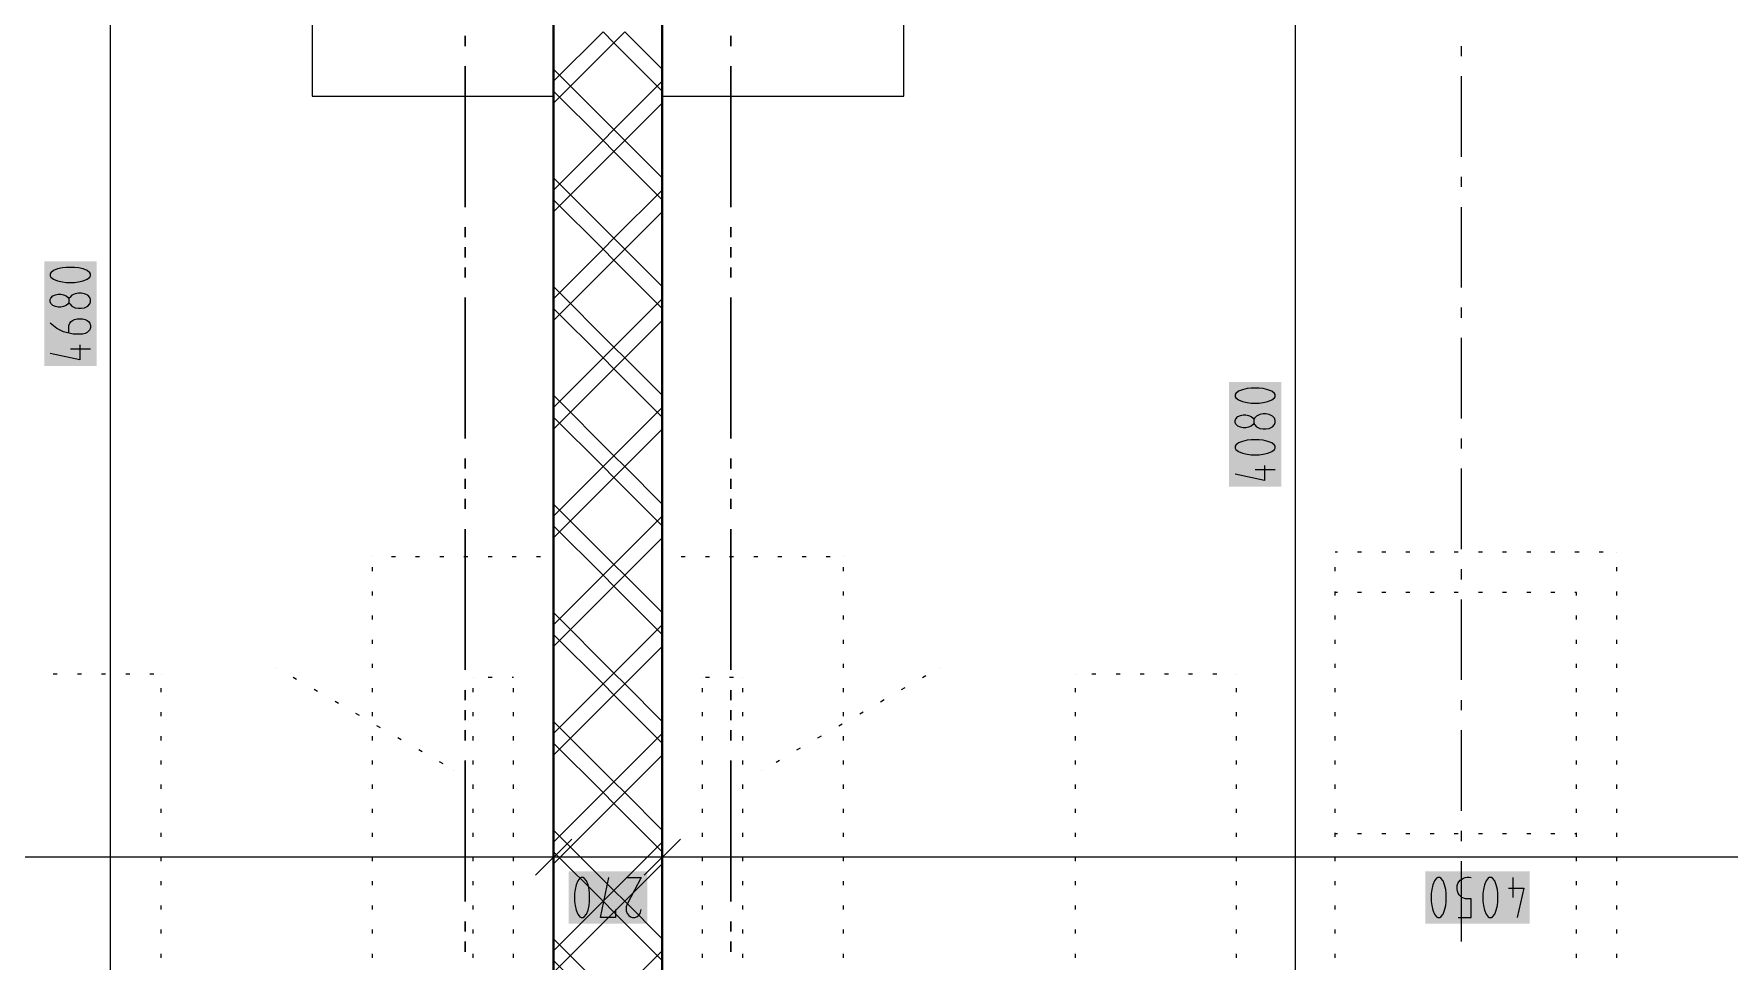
# Model space of a CAD drawing. Header units: millimetres. Extents: x 0 to 594, y 0 to 420.
# Drawn here: x 446.1 to 488.67, y 165.91 to 189.2 of the extents above; entities that cross this region are included whole.
import ezdxf

# ---------------------------------------------------------------- set-up
doc = ezdxf.new("R2010")
doc.units = ezdxf.units.MM
doc.header["$LTSCALE"] = 8
for name, color, linetype in [('PDF_Koty delkove', 7, 'Continuous'), ('PDF_Kuchyne', 7, 'Continuous'), ('PDF_Nabytek', 7, 'Continuous'), ('PDF_Osy hlavni', 7, 'Continuous'), ('PDF_Pozarni useky', 7, 'Continuous'), ('PDF_Steny akusticke', 7, 'Continuous')]:
    doc.layers.add(name, color=color, linetype=linetype)

msp = doc.modelspace()

# ---------------------------------------------------------------- linework, layer by layer
at = {"layer": 'PDF_Koty delkove', "lineweight": 18}
for points in [[(477.781, 138.502), (477.781, 146.352), (477.781, 154.678), (477.781, 158.025), (477.781, 158.52), (477.781, 168.917), (477.781, 199.767), (477.781, 205.833), (477.781, 207.299), (477.781, 214.376), (477.781, 232.826), (477.781, 239.448), (477.781, 240.964), (477.781, 243.694), (477.781, 251.276), (477.781, 258.858)], [(448.028, 158.52), (448.028, 205.833), (448.028, 207.299), (448.028, 214.376), (448.028, 239.448), (448.028, 240.964), (448.028, 243.694)], [(447.117, 183.338), (446.915, 183.338), (446.815, 183.324), (446.696, 183.297), (446.595, 183.257), (446.527, 183.203), (446.511, 183.176), (446.511, 183.122), (446.527, 183.095), (446.595, 183.041), (446.696, 183.001), (446.815, 182.973), (446.915, 182.959), (447.117, 182.959)], [(447.117, 182.959), (447.218, 182.973), (447.336, 183.001), (447.437, 183.041), (447.505, 183.095), (447.522, 183.122), (447.522, 183.176), (447.505, 183.203), (447.437, 183.257), (447.336, 183.297), (447.218, 183.324), (447.117, 183.338)], [(446.982, 182.447), (446.965, 182.42), (446.915, 182.379), (446.848, 182.353), (446.78, 182.339), (446.712, 182.339), (446.646, 182.353), (446.578, 182.379), (446.527, 182.434), (446.511, 182.474), (446.511, 182.528), (446.527, 182.568), (446.578, 182.622), (446.646, 182.649), (446.712, 182.663), (446.78, 182.663), (446.848, 182.649), (446.915, 182.622), (446.965, 182.582), (446.982, 182.555)], [(447.134, 182.676), (447.05, 182.636), (447, 182.582), (446.982, 182.555), (446.982, 182.447), (447, 182.42), (447.05, 182.366), (447.134, 182.325), (447.218, 182.311), (447.286, 182.311), (447.37, 182.325), (447.454, 182.366), (447.505, 182.42), (447.522, 182.474), (447.522, 182.528), (447.505, 182.582), (447.454, 182.636), (447.37, 182.676), (447.286, 182.69)], [(447.286, 182.69), (447.218, 182.69), (447.134, 182.676)], [(446.982, 181.691), (446.982, 181.879), (447, 181.934), (447.033, 181.974), (447.067, 182.001), (447.117, 182.028), (447.185, 182.042), (447.319, 182.042), (447.387, 182.028), (447.437, 182.001), (447.471, 181.974), (447.505, 181.934), (447.522, 181.879), (447.522, 181.826), (447.505, 181.772), (447.471, 181.731), (447.437, 181.705), (447.387, 181.677), (447.319, 181.663), (447.083, 181.663), (446.848, 181.717), (446.679, 181.798), (446.511, 181.934)], [(447.252, 181.393), (447.252, 181.015), (446.511, 181.178)], [(447.522, 181.286), (447.017, 181.286)], [(476.331, 179.346), (476.281, 179.401), (476.265, 179.441), (476.265, 179.495), (476.281, 179.535), (476.331, 179.589), (476.399, 179.616), (476.466, 179.63), (476.534, 179.63), (476.601, 179.616), (476.668, 179.589), (476.719, 179.549), (476.736, 179.522)], [(476.736, 179.414), (476.719, 179.387), (476.668, 179.346), (476.601, 179.32), (476.534, 179.306), (476.466, 179.306), (476.399, 179.32), (476.331, 179.346)], [(476.668, 179.009), (476.568, 178.995), (476.45, 178.968), (476.349, 178.928), (476.281, 178.874), (476.265, 178.847), (476.265, 178.793), (476.281, 178.766), (476.349, 178.712), (476.45, 178.672), (476.568, 178.644), (476.668, 178.63), (476.87, 178.63), (476.971, 178.644), (477.09, 178.672), (477.191, 178.712), (477.258, 178.766), (477.276, 178.793), (477.276, 178.847), (477.258, 178.874), (477.191, 178.928), (477.09, 178.968), (476.971, 178.995), (476.87, 179.009)], [(476.87, 179.009), (476.668, 179.009)], [(477.006, 178.361), (477.006, 177.982), (476.265, 178.145)], [(477.276, 178.253), (476.77, 178.253)], [(459.152, 169.281), (459.152, 168.523), (459.152, 167.765)], [(461.881, 169.281), (461.881, 168.523), (461.881, 167.765)], [(459.607, 168.978), (458.697, 168.068)], [(462.336, 168.978), (461.426, 168.068)], [(550.543, 168.523), (546.802, 168.523), (544.808, 168.523), (514.336, 168.523), (505.555, 168.523), (502.825, 168.523), (502.405, 168.523), (500.534, 168.523), (486.405, 168.523), (474.548, 168.523), (470.607, 168.523), (461.881, 168.523), (459.152, 168.523), (457.389, 168.523), (445.116, 168.523), (423.1, 168.523), (419.32, 168.523), (417.196, 168.523)], [(460.705, 167.208), (460.705, 167.006), (460.327, 167.006), (460.543, 168.017)], [(460.975, 168.017), (461.354, 168.017), (461.002, 167.343), (460.975, 167.275), (460.975, 167.174), (461.002, 167.107), (461.042, 167.057), (461.083, 167.022), (461.137, 167.006), (461.191, 167.006), (461.245, 167.022), (461.285, 167.057), (461.326, 167.107), (461.354, 167.208)], [(483.136, 167.747), (483.514, 167.747), (483.352, 167.006)], [(483.244, 168.017), (483.244, 167.512)]]:
    msp.add_lwpolyline(points, dxfattribs=at)
for points in [[(476.87, 180.305), (476.668, 180.305), (476.568, 180.291), (476.45, 180.264), (476.349, 180.224), (476.281, 180.17), (476.265, 180.143), (476.265, 180.089), (476.281, 180.062), (476.349, 180.008), (476.45, 179.968), (476.568, 179.94), (476.668, 179.926), (476.87, 179.926), (476.971, 179.94), (477.09, 179.968), (477.191, 180.008), (477.258, 180.062), (477.276, 180.089), (477.276, 180.143), (477.258, 180.17), (477.191, 180.224), (477.09, 180.264), (476.971, 180.291)], [(477.039, 179.657), (476.971, 179.657), (476.887, 179.643), (476.803, 179.603), (476.753, 179.549), (476.736, 179.522), (476.736, 179.414), (476.753, 179.387), (476.803, 179.333), (476.887, 179.292), (476.971, 179.278), (477.039, 179.278), (477.123, 179.292), (477.208, 179.333), (477.258, 179.387), (477.276, 179.441), (477.276, 179.495), (477.258, 179.549), (477.208, 179.603), (477.123, 179.643)], [(459.679, 167.612), (459.679, 167.41), (459.693, 167.31), (459.72, 167.191), (459.76, 167.09), (459.814, 167.022), (459.841, 167.006), (459.895, 167.006), (459.922, 167.022), (459.976, 167.09), (460.016, 167.191), (460.044, 167.31), (460.057, 167.41), (460.057, 167.612), (460.044, 167.713), (460.016, 167.831), (459.976, 167.932), (459.922, 168), (459.895, 168.017), (459.841, 168.017), (459.814, 168), (459.76, 167.932), (459.72, 167.831), (459.693, 167.713)], [(481.192, 167.612), (481.192, 167.41), (481.206, 167.31), (481.232, 167.191), (481.273, 167.09), (481.326, 167.022), (481.354, 167.006), (481.407, 167.006), (481.435, 167.022), (481.488, 167.09), (481.529, 167.191), (481.556, 167.31), (481.57, 167.41), (481.57, 167.612), (481.556, 167.713), (481.529, 167.831), (481.488, 167.932), (481.435, 168), (481.407, 168.017), (481.354, 168.017), (481.326, 168), (481.273, 167.932), (481.232, 167.831), (481.206, 167.713)], [(482.488, 167.612), (482.488, 167.41), (482.502, 167.31), (482.529, 167.191), (482.569, 167.09), (482.623, 167.022), (482.65, 167.006), (482.704, 167.006), (482.731, 167.022), (482.785, 167.09), (482.825, 167.191), (482.853, 167.31), (482.866, 167.41), (482.866, 167.612), (482.853, 167.713), (482.825, 167.831), (482.785, 167.932), (482.731, 168), (482.704, 168.017), (482.65, 168.017), (482.623, 168), (482.569, 167.932), (482.529, 167.831), (482.502, 167.713)]]:
    msp.add_lwpolyline(points, close=True, dxfattribs=at)
msp.add_lwpolyline([(481.867, 167.006), (482.191, 167.006), (482.191, 167.477), (482.055, 167.477), (481.962, 167.512, -0.843883), (482.191, 168.017)], format="xyb", dxfattribs=at)
at = {"layer": 'PDF_Koty delkove', "color": 7, "lineweight": 18, "true_color": 0xffffff, "transparency": 33554559}
for points in [[(447.674, 180.864), (447.674, 183.489), (446.36, 180.864), (446.36, 183.489)], [(477.427, 177.831), (477.427, 180.456), (476.113, 177.831), (476.113, 180.456)], [(461.505, 168.169), (459.528, 168.169), (461.505, 166.855), (459.528, 166.855)], [(483.666, 168.169), (481.041, 168.169), (483.666, 166.855), (481.041, 166.855)]]:
    msp.add_solid(points, dxfattribs=at)
at = {"layer": 'PDF_Kuchyne', "lineweight": 13}
for points in [[(461.881, 199.767), (461.881, 187.635), (467.947, 187.635), (467.947, 199.767), (480.887, 199.767), (480.887, 205.833), (461.881, 205.833), (461.881, 199.767)], [(453.086, 199.767), (453.086, 187.635), (459.152, 187.635), (459.152, 199.767)]]:
    msp.add_lwpolyline(points, dxfattribs=at)
at = {"layer": 'PDF_Nabytek', "lineweight": 13}
for points in [[(454.602, 176.07), (454.602, 176.07)], [(454.602, 176.07), (454.602, 176.07)], [(455.18, 176.07), (455.079, 176.07)], [(455.787, 176.07), (455.686, 176.07)], [(456.394, 176.07), (456.293, 176.07)], [(457, 176.07), (456.899, 176.07)], [(457.607, 176.07), (457.506, 176.07)], [(458.213, 176.07), (458.112, 176.07)], [(458.82, 176.07), (458.719, 176.07)], [(459.152, 176.07), (459.152, 176.07)], [(459.152, 176.07), (459.152, 176.07)], [(461.881, 176.07), (461.881, 176.07)], [(461.881, 176.07), (461.881, 176.07)], [(462.459, 176.07), (462.358, 176.07)], [(463.066, 176.07), (462.965, 176.07)], [(463.673, 176.07), (463.571, 176.07)], [(464.279, 176.07), (464.178, 176.07)], [(464.886, 176.07), (464.785, 176.07)], [(465.492, 176.07), (465.391, 176.07)], [(466.099, 176.07), (465.998, 176.07)], [(466.431, 176.07), (466.431, 176.07)], [(466.431, 176.07), (466.431, 176.07)], [(478.777, 176.186), (478.777, 176.186)], [(478.837, 176.186), (478.777, 176.186)], [(478.777, 176.186), (478.777, 176.186)], [(479.444, 176.186), (479.343, 176.186)], [(480.05, 176.186), (479.949, 176.186)], [(480.657, 176.186), (480.556, 176.186)], [(481.263, 176.186), (481.162, 176.186)], [(481.87, 176.186), (481.769, 176.186)], [(482.477, 176.186), (482.375, 176.186)], [(483.083, 176.186), (482.982, 176.186)], [(483.69, 176.186), (483.589, 176.186)], [(484.296, 176.186), (484.195, 176.186)], [(484.903, 176.186), (484.802, 176.186)], [(485.509, 176.186), (485.408, 176.186)], [(485.853, 176.186), (485.853, 176.186)], [(485.853, 176.186), (485.853, 176.186)], [(454.602, 175.704), (454.602, 175.805)], [(459.152, 175.704), (459.152, 175.805)], [(461.881, 175.704), (461.881, 175.805)], [(466.431, 175.704), (466.431, 175.805)], [(478.777, 175.704), (478.777, 175.805)], [(485.853, 175.704), (485.853, 175.805)], [(454.602, 175.097), (454.602, 175.198)], [(459.152, 175.097), (459.152, 175.198)], [(461.881, 175.097), (461.881, 175.198)], [(466.431, 175.097), (466.431, 175.198)], [(478.777, 175.097), (478.777, 175.198)], [(478.837, 175.175), (478.777, 175.175)], [(478.777, 175.175), (478.777, 175.175)], [(479.444, 175.175), (479.343, 175.175)], [(480.05, 175.175), (479.949, 175.175)], [(480.657, 175.175), (480.556, 175.175)], [(481.263, 175.175), (481.162, 175.175)], [(481.87, 175.175), (481.769, 175.175)], [(482.477, 175.175), (482.375, 175.175)], [(483.083, 175.175), (482.982, 175.175)], [(483.69, 175.175), (483.589, 175.175)], [(484.296, 175.175), (484.195, 175.175)], [(484.843, 175.097), (484.843, 175.175), (484.802, 175.175)], [(484.843, 175.175), (484.843, 175.175)], [(485.853, 175.097), (485.853, 175.198)], [(454.602, 174.491), (454.602, 174.592)], [(459.152, 174.491), (459.152, 174.592)], [(461.881, 174.491), (461.881, 174.592)], [(466.431, 174.491), (466.431, 174.592)], [(478.777, 174.491), (478.777, 174.592)], [(484.843, 174.491), (484.843, 174.592)], [(485.853, 174.491), (485.853, 174.592)], [(454.602, 173.884), (454.602, 173.985)], [(459.152, 173.884), (459.152, 173.985)], [(461.881, 173.884), (461.881, 173.985)], [(466.431, 173.884), (466.431, 173.985)], [(478.777, 173.884), (478.777, 173.985)], [(484.843, 173.884), (484.843, 173.985)], [(485.853, 173.884), (485.853, 173.985)], [(452.186, 173.285), (452.186, 173.285)], [(454.602, 173.277), (454.602, 173.378)], [(459.152, 173.277), (459.152, 173.378)], [(461.881, 173.277), (461.881, 173.378)], [(466.431, 173.277), (466.431, 173.378)], [(468.847, 173.285), (468.847, 173.285)], [(478.777, 173.277), (478.777, 173.378)], [(484.843, 173.277), (484.843, 173.378)], [(485.853, 173.277), (485.853, 173.378)], [(446.688, 173.121), (446.587, 173.121)], [(447.295, 173.121), (447.194, 173.121)], [(447.901, 173.121), (447.8, 173.121)], [(448.508, 173.121), (448.407, 173.121)], [(449.115, 173.121), (449.014, 173.121)], [(449.296, 173.121), (449.296, 173.121)], [(449.296, 173.121), (449.296, 173.121)], [(452.699, 172.989), (452.612, 173.04)], [(457.13, 173.037), (457.13, 173.037)], [(457.13, 173.037), (457.13, 173.037)], [(457.607, 173.037), (457.506, 173.037)], [(458.141, 173.037), (458.112, 173.037)], [(458.141, 173.037), (458.141, 173.037)], [(458.141, 173.037), (458.141, 173.037)], [(462.892, 173.037), (462.892, 173.037)], [(462.892, 173.037), (462.892, 173.037)], [(463.066, 173.037), (462.965, 173.037)], [(463.673, 173.037), (463.571, 173.037)], [(463.903, 173.037), (463.903, 173.037)], [(463.903, 173.037), (463.903, 173.037)], [(468.415, 173.036), (468.502, 173.086)], [(472.258, 173.121), (472.258, 173.121)], [(472.258, 173.121), (472.258, 173.121)], [(472.771, 173.121), (472.67, 173.121)], [(473.378, 173.121), (473.277, 173.121)], [(473.984, 173.121), (473.883, 173.121)], [(474.591, 173.121), (474.49, 173.121)], [(475.198, 173.121), (475.097, 173.121)], [(475.804, 173.121), (475.703, 173.121)], [(476.302, 173.121), (476.302, 173.121)], [(476.302, 173.121), (476.302, 173.121)], [(449.296, 172.671), (449.296, 172.772)], [(453.225, 172.686), (453.137, 172.736)], [(453.75, 172.382), (453.663, 172.433)], [(454.602, 172.671), (454.602, 172.772)], [(457.13, 172.671), (457.13, 172.772)], [(458.141, 172.671), (458.141, 172.772)], [(459.152, 172.671), (459.152, 172.772)], [(461.881, 172.671), (461.881, 172.772)], [(462.892, 172.671), (462.892, 172.772)], [(463.903, 172.671), (463.903, 172.772)], [(466.431, 172.671), (466.431, 172.772)], [(467.364, 172.429), (467.451, 172.48)], [(467.889, 172.733), (467.977, 172.783)], [(472.258, 172.671), (472.258, 172.772)], [(476.302, 172.671), (476.302, 172.772)], [(478.777, 172.671), (478.777, 172.772)], [(484.843, 172.671), (484.843, 172.772)], [(485.853, 172.671), (485.853, 172.772)], [(449.296, 172.064), (449.296, 172.165)], [(454.275, 172.079), (454.188, 172.13)], [(454.602, 172.064), (454.602, 172.165)], [(457.13, 172.064), (457.13, 172.165)], [(458.141, 172.064), (458.141, 172.165)], [(459.152, 172.064), (459.152, 172.165)], [(461.881, 172.064), (461.881, 172.165)], [(462.892, 172.064), (462.892, 172.165)], [(463.903, 172.064), (463.903, 172.165)], [(466.431, 172.064), (466.431, 172.165)], [(466.839, 172.126), (466.926, 172.177)], [(472.258, 172.064), (472.258, 172.165)], [(476.302, 172.064), (476.302, 172.165)], [(478.777, 172.064), (478.777, 172.165)], [(484.843, 172.064), (484.843, 172.165)], [(485.853, 172.064), (485.853, 172.165)], [(454.801, 171.776), (454.713, 171.826)], [(465.788, 171.519), (465.876, 171.57)], [(466.313, 171.823), (466.401, 171.873)], [(449.296, 171.458), (449.296, 171.559)], [(454.602, 171.458), (454.602, 171.559)], [(455.326, 171.473), (455.238, 171.523)], [(455.851, 171.169), (455.764, 171.22)], [(457.13, 171.458), (457.13, 171.559)], [(458.141, 171.458), (458.141, 171.559)], [(459.152, 171.458), (459.152, 171.559)], [(461.881, 171.458), (461.881, 171.559)], [(462.892, 171.458), (462.892, 171.559)], [(463.903, 171.458), (463.903, 171.559)], [(465.263, 171.216), (465.35, 171.267)], [(466.431, 171.458), (466.431, 171.559)], [(472.258, 171.458), (472.258, 171.559)], [(476.302, 171.458), (476.302, 171.559)], [(478.777, 171.458), (478.777, 171.559)], [(484.843, 171.458), (484.843, 171.559)], [(485.853, 171.458), (485.853, 171.559)], [(449.296, 170.851), (449.296, 170.952)], [(454.602, 170.851), (454.602, 170.952)], [(456.377, 170.866), (456.289, 170.917)], [(457.13, 170.851), (457.13, 170.952)], [(458.141, 170.851), (458.141, 170.952)], [(459.152, 170.851), (459.152, 170.952)], [(461.881, 170.851), (461.881, 170.952)], [(462.892, 170.851), (462.892, 170.952)], [(463.903, 170.851), (463.903, 170.952)], [(464.737, 170.913), (464.825, 170.963)], [(466.431, 170.851), (466.431, 170.952)], [(472.258, 170.851), (472.258, 170.952)], [(476.302, 170.851), (476.302, 170.952)], [(478.777, 170.851), (478.777, 170.952)], [(484.843, 170.851), (484.843, 170.952)], [(485.853, 170.851), (485.853, 170.952)], [(449.296, 170.244), (449.296, 170.346)], [(454.602, 170.244), (454.602, 170.346)], [(456.649, 170.709), (456.649, 170.709)], [(457.13, 170.244), (457.13, 170.346)], [(458.141, 170.244), (458.141, 170.346)], [(459.152, 170.244), (459.152, 170.346)], [(461.881, 170.244), (461.881, 170.346)], [(462.892, 170.244), (462.892, 170.346)], [(463.903, 170.244), (463.903, 170.346)], [(464.384, 170.709), (464.384, 170.709)], [(466.431, 170.244), (466.431, 170.346)], [(472.258, 170.244), (472.258, 170.346)], [(476.302, 170.244), (476.302, 170.346)], [(478.777, 170.244), (478.777, 170.346)], [(484.843, 170.244), (484.843, 170.346)], [(485.853, 170.244), (485.853, 170.346)], [(449.296, 169.638), (449.296, 169.739)], [(454.602, 169.638), (454.602, 169.739)], [(457.13, 169.638), (457.13, 169.739)], [(458.141, 169.638), (458.141, 169.739)], [(459.152, 169.638), (459.152, 169.739)], [(461.881, 169.638), (461.881, 169.739)], [(462.892, 169.638), (462.892, 169.739)], [(463.903, 169.638), (463.903, 169.739)], [(466.431, 169.638), (466.431, 169.739)], [(472.258, 169.638), (472.258, 169.739)], [(476.302, 169.638), (476.302, 169.739)], [(478.777, 169.638), (478.777, 169.739)], [(484.843, 169.638), (484.843, 169.739)], [(485.853, 169.638), (485.853, 169.739)], [(449.296, 169.031), (449.296, 169.132)], [(454.602, 169.031), (454.602, 169.132)], [(457.13, 169.031), (457.13, 169.132)], [(458.141, 169.031), (458.141, 169.132)], [(459.152, 169.031), (459.152, 169.132)], [(461.881, 169.031), (461.881, 169.132)], [(462.892, 169.031), (462.892, 169.132)], [(463.903, 169.031), (463.903, 169.132)], [(466.431, 169.031), (466.431, 169.132)], [(472.258, 169.031), (472.258, 169.132)], [(476.302, 169.031), (476.302, 169.132)], [(478.777, 169.031), (478.777, 169.132)], [(478.837, 169.109), (478.777, 169.109)], [(478.777, 169.109), (478.777, 169.109)], [(479.444, 169.109), (479.343, 169.109)], [(480.05, 169.109), (479.949, 169.109)], [(480.657, 169.109), (480.556, 169.109)], [(481.263, 169.109), (481.162, 169.109)], [(481.87, 169.109), (481.769, 169.109)], [(482.477, 169.109), (482.375, 169.109)], [(483.083, 169.109), (482.982, 169.109)], [(483.69, 169.109), (483.589, 169.109)], [(484.296, 169.109), (484.195, 169.109)], [(484.843, 169.109), (484.802, 169.109)], [(484.843, 169.031), (484.843, 169.132)], [(484.843, 169.109), (484.843, 169.109)], [(485.853, 169.031), (485.853, 169.132)], [(449.296, 168.425), (449.296, 168.526)], [(454.602, 168.425), (454.602, 168.526)], [(457.13, 168.425), (457.13, 168.526)], [(458.141, 168.425), (458.141, 168.526)], [(459.152, 168.425), (459.152, 168.526)], [(461.881, 168.425), (461.881, 168.526)], [(462.892, 168.425), (462.892, 168.526)], [(463.903, 168.425), (463.903, 168.526)], [(466.431, 168.425), (466.431, 168.526)], [(472.258, 168.425), (472.258, 168.526)], [(476.302, 168.425), (476.302, 168.526)], [(478.777, 168.425), (478.777, 168.526)], [(484.843, 168.425), (484.843, 168.526)], [(485.853, 168.425), (485.853, 168.526)], [(449.296, 167.818), (449.296, 167.919)], [(454.602, 167.818), (454.602, 167.919)], [(457.13, 167.818), (457.13, 167.919)], [(458.141, 167.818), (458.141, 167.919)], [(459.152, 167.818), (459.152, 167.919)], [(461.881, 167.818), (461.881, 167.919)], [(462.892, 167.818), (462.892, 167.919)], [(463.903, 167.818), (463.903, 167.919)], [(466.431, 167.818), (466.431, 167.919)], [(472.258, 167.818), (472.258, 167.919)], [(476.302, 167.818), (476.302, 167.919)], [(478.777, 167.818), (478.777, 167.919)], [(484.843, 167.818), (484.843, 167.919)], [(485.853, 167.818), (485.853, 167.919)], [(449.296, 167.212), (449.296, 167.313)], [(454.602, 167.212), (454.602, 167.313)], [(457.13, 167.212), (457.13, 167.313)], [(458.141, 167.212), (458.141, 167.313)], [(459.152, 167.212), (459.152, 167.313)], [(461.881, 167.212), (461.881, 167.313)], [(462.892, 167.212), (462.892, 167.313)], [(463.903, 167.212), (463.903, 167.313)], [(466.431, 167.212), (466.431, 167.313)], [(472.258, 167.212), (472.258, 167.313)], [(476.302, 167.212), (476.302, 167.313)], [(478.777, 167.212), (478.777, 167.313)], [(484.843, 167.212), (484.843, 167.313)], [(485.853, 167.212), (485.853, 167.313)], [(449.296, 166.605), (449.296, 166.706)], [(454.602, 166.605), (454.602, 166.706)], [(457.13, 166.605), (457.13, 166.706)], [(458.141, 166.605), (458.141, 166.706)], [(459.152, 166.605), (459.152, 166.706)], [(461.881, 166.605), (461.881, 166.706)], [(462.892, 166.605), (462.892, 166.706)], [(463.903, 166.605), (463.903, 166.706)], [(466.431, 166.605), (466.431, 166.706)], [(472.258, 166.605), (472.258, 166.706)], [(476.302, 166.605), (476.302, 166.706)], [(478.777, 166.605), (478.777, 166.706)], [(484.843, 166.605), (484.843, 166.706)], [(485.853, 166.605), (485.853, 166.706)], [(449.296, 165.998), (449.296, 166.099)], [(454.602, 165.998), (454.602, 166.099)], [(457.13, 165.998), (457.13, 166.099)], [(458.141, 165.998), (458.141, 166.099)], [(459.152, 165.998), (459.152, 166.099)], [(461.881, 165.998), (461.881, 166.099)], [(462.892, 165.998), (462.892, 166.099)], [(463.903, 165.998), (463.903, 166.099)], [(466.431, 165.998), (466.431, 166.099)], [(472.258, 165.998), (472.258, 166.099)], [(476.302, 165.998), (476.302, 166.099)], [(478.777, 165.998), (478.777, 166.099)], [(484.843, 165.998), (484.843, 166.099)], [(485.853, 165.998), (485.853, 166.099)]]:
    msp.add_lwpolyline(points, dxfattribs=at)
at = {"layer": 'PDF_Osy hlavni', "lineweight": 18}
for points in [[(481.949, 188.644), (481.949, 188.897)], [(481.949, 186.117), (481.949, 188.139)], [(481.949, 185.358), (481.949, 185.611)], [(481.949, 182.831), (481.949, 184.853)], [(481.949, 182.073), (481.949, 182.326)], [(481.949, 179.545), (481.949, 181.567)], [(481.949, 178.787), (481.949, 179.04)], [(481.949, 176.26), (481.949, 178.282)], [(481.949, 175.501), (481.949, 175.754)], [(481.949, 172.974), (481.949, 174.996)], [(481.949, 172.216), (481.949, 172.469)], [(481.949, 169.688), (481.949, 171.71)], [(481.949, 168.93), (481.949, 169.183)], [(481.949, 166.403), (481.949, 168.425)]]:
    msp.add_lwpolyline(points, dxfattribs=at)
at = {"layer": 'PDF_Pozarni useky', "lineweight": 30}
for points in [[(456.928, 188.897), (456.928, 189.15)], [(463.6, 188.897), (463.6, 189.15)], [(456.928, 184.853), (456.928, 188.391)], [(463.6, 184.853), (463.6, 188.391)], [(456.928, 184.095), (456.928, 184.347)], [(463.6, 184.095), (463.6, 184.347)], [(456.928, 183.589), (456.928, 183.842)], [(463.6, 183.589), (463.6, 183.842)], [(456.928, 183.084), (456.928, 183.336)], [(463.6, 183.084), (463.6, 183.336)], [(456.928, 179.04), (456.928, 182.578)], [(463.6, 179.04), (463.6, 182.578)], [(456.928, 178.282), (456.928, 178.534)], [(463.6, 178.282), (463.6, 178.534)], [(456.928, 177.776), (456.928, 178.029)], [(463.6, 177.776), (463.6, 178.029)], [(456.928, 177.271), (456.928, 177.523)], [(463.6, 177.271), (463.6, 177.523)], [(456.928, 173.227), (456.928, 176.765)], [(463.6, 173.227), (463.6, 176.765)], [(456.928, 172.469), (456.928, 172.721)], [(463.6, 172.469), (463.6, 172.721)], [(456.928, 171.963), (456.928, 172.216)], [(463.6, 171.963), (463.6, 172.216)], [(456.928, 171.458), (456.928, 171.71)], [(463.6, 171.458), (463.6, 171.71)], [(456.928, 167.414), (456.928, 170.952)], [(463.6, 167.414), (463.6, 170.952)], [(456.928, 166.656), (456.928, 166.908)], [(463.6, 166.656), (463.6, 166.908)], [(456.928, 166.15), (456.928, 166.403)], [(463.6, 166.15), (463.6, 166.403)]]:
    msp.add_lwpolyline(points, dxfattribs=at)
at = {"layer": 'PDF_Steny akusticke', "lineweight": 40}
msp.add_lwpolyline([(459.303, 205.833), (459.152, 205.833), (459.152, 158.52), (461.881, 158.52), (461.881, 205.833), (461.73, 205.833)], dxfattribs=at)
at = {"layer": 'PDF_Steny akusticke', "lineweight": 9}
for points in [[(460.941, 189.253), (460.668, 188.98), (460.395, 189.253), (459.152, 188.01)], [(461.881, 188.313), (460.941, 189.253)], [(459.152, 187.464), (460.668, 188.98)], [(461.881, 187.767), (460.668, 188.98)], [(460.941, 186.523), (460.668, 186.796), (459.152, 188.313)], [(460.395, 186.523), (459.152, 187.767)], [(460.668, 186.796), (461.881, 188.01)], [(460.941, 186.523), (461.881, 187.464)], [(459.152, 185.28), (460.395, 186.523)], [(460.395, 186.523), (460.668, 186.796)], [(460.668, 186.25), (460.395, 186.523)], [(460.668, 186.25), (460.941, 186.523)], [(461.881, 185.583), (460.941, 186.523)], [(459.152, 184.734), (460.668, 186.25)], [(461.881, 185.037), (460.668, 186.25)], [(460.941, 183.794), (460.668, 184.067), (459.152, 185.583)], [(460.668, 184.067), (461.881, 185.28)], [(460.395, 183.794), (459.152, 185.037)], [(460.941, 183.794), (461.881, 184.734)], [(460.395, 183.794), (460.668, 184.067)], [(459.152, 182.55), (460.395, 183.794)], [(459.152, 182.004), (460.668, 183.521)], [(460.668, 183.521), (460.395, 183.794)], [(460.668, 183.521), (460.941, 183.794)], [(461.881, 182.308), (460.668, 183.521)], [(461.881, 182.854), (460.941, 183.794)], [(460.941, 181.064), (460.668, 181.337), (459.152, 182.854)], [(460.395, 181.064), (459.152, 182.308)], [(460.668, 181.337), (461.881, 182.55)], [(460.941, 181.064), (461.881, 182.004)], [(459.152, 179.821), (460.395, 181.064)], [(460.395, 181.064), (460.668, 181.337)], [(460.668, 180.791), (460.395, 181.064)], [(460.668, 180.791), (460.941, 181.064)], [(461.881, 180.124), (460.941, 181.064)], [(459.152, 179.275), (460.668, 180.791)], [(461.881, 179.578), (460.668, 180.791)], [(460.941, 178.335), (460.668, 178.608), (459.152, 180.124)], [(460.668, 178.608), (461.881, 179.821)], [(460.395, 178.335), (459.152, 179.578)], [(460.941, 178.335), (461.881, 179.275)], [(460.395, 178.335), (460.668, 178.608)], [(459.152, 177.091), (460.395, 178.335)], [(459.152, 176.545), (460.668, 178.062)], [(460.668, 178.062), (460.395, 178.335)], [(460.668, 178.062), (460.941, 178.335)], [(461.881, 176.848), (460.668, 178.062)], [(461.881, 177.394), (460.941, 178.335)], [(460.941, 175.605), (460.668, 175.878), (459.152, 177.394)], [(460.395, 175.605), (459.152, 176.848)], [(460.668, 175.878), (461.881, 177.091)], [(460.941, 175.605), (461.881, 176.545)], [(460.395, 175.605), (460.668, 175.878)], [(459.152, 174.361), (460.395, 175.605)], [(460.668, 175.332), (460.395, 175.605)], [(460.668, 175.332), (460.941, 175.605)], [(461.881, 174.665), (460.941, 175.605)], [(459.152, 173.816), (460.668, 175.332)], [(461.881, 174.119), (460.668, 175.332)], [(460.941, 172.875), (460.668, 173.148), (459.152, 174.665)], [(460.395, 172.875), (459.152, 174.119)], [(460.668, 173.148), (461.881, 174.361)], [(460.941, 172.875), (461.881, 173.816)], [(459.152, 171.632), (460.395, 172.875)], [(460.395, 172.875), (460.668, 173.148)], [(460.668, 172.602), (460.395, 172.875)], [(460.668, 172.602), (460.941, 172.875)], [(461.881, 171.935), (460.941, 172.875)], [(459.152, 171.086), (460.668, 172.602)], [(461.881, 171.389), (460.668, 172.602)], [(460.941, 170.146), (460.668, 170.419), (459.152, 171.935)], [(460.668, 170.419), (461.881, 171.632)], [(460.395, 170.146), (459.152, 171.389)], [(460.941, 170.146), (461.881, 171.086)], [(460.395, 170.146), (460.668, 170.419)], [(459.152, 168.902), (460.395, 170.146)], [(459.152, 168.356), (460.668, 169.873)], [(460.668, 169.873), (460.395, 170.146)], [(460.668, 169.873), (460.941, 170.146)], [(461.881, 168.66), (460.668, 169.873)], [(461.881, 169.206), (460.941, 170.146)], [(460.941, 167.416), (460.668, 167.689), (459.152, 169.206)], [(460.395, 167.416), (459.152, 168.66)], [(460.395, 167.416), (460.668, 167.689), (461.881, 168.902)], [(460.941, 167.416), (461.881, 168.356)], [(459.152, 166.173), (460.395, 167.416)], [(459.152, 165.627), (460.668, 167.143), (460.941, 167.416)], [(460.668, 167.143), (460.395, 167.416)], [(461.881, 166.476), (460.941, 167.416)], [(461.881, 165.93), (460.668, 167.143)], [(460.941, 164.687), (460.668, 164.959), (459.152, 166.476)], [(459.152, 163.443), (460.395, 164.687), (460.668, 164.959), (461.881, 166.173)], [(460.395, 164.687), (459.152, 165.93)]]:
    msp.add_lwpolyline(points, dxfattribs=at)

doc.saveas('drawing.dxf')
